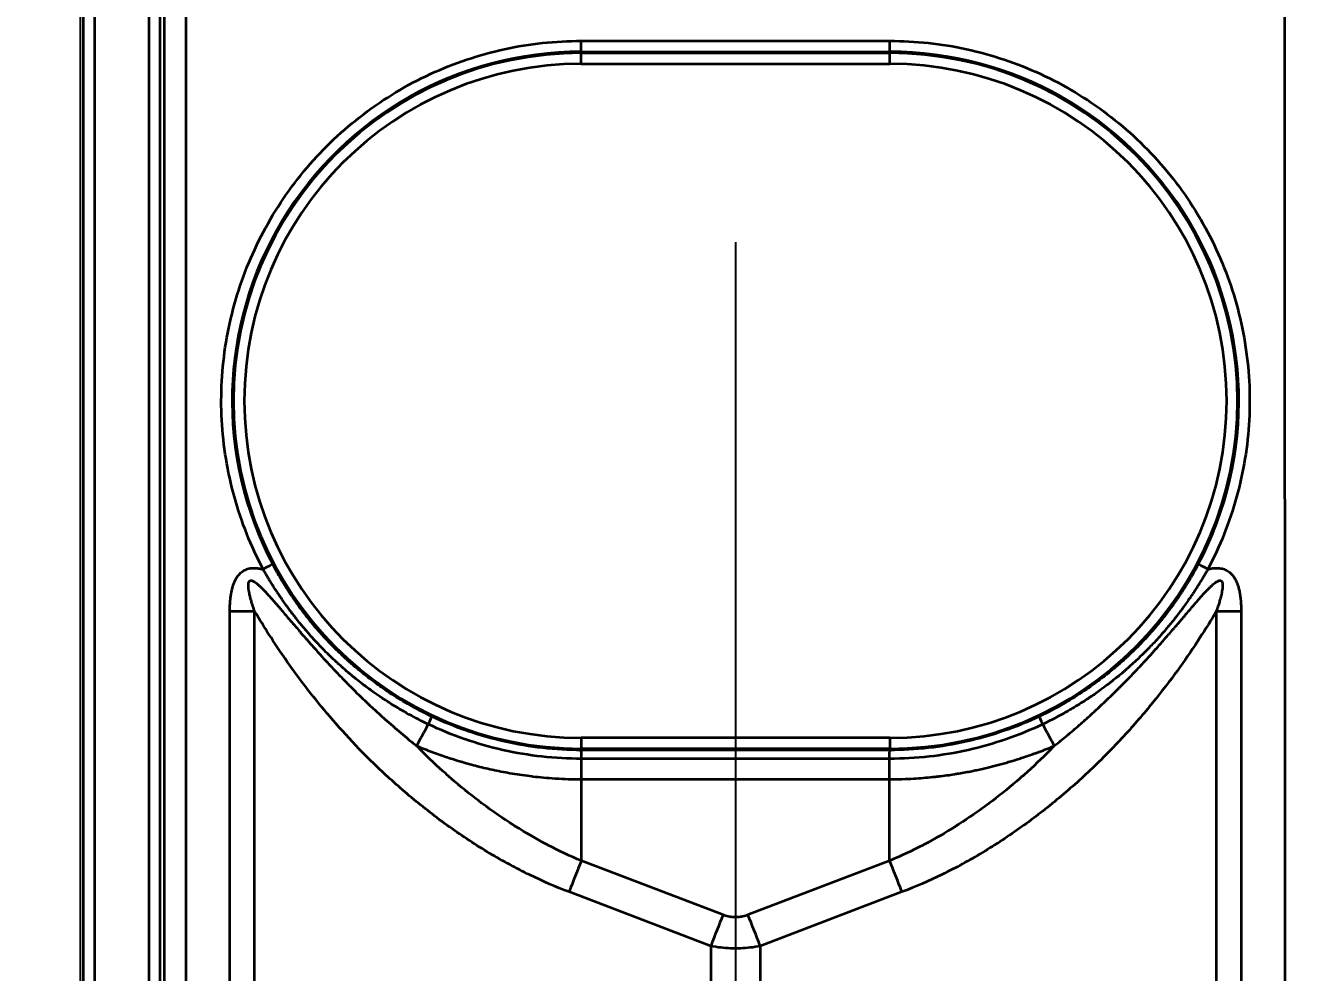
# Model space of a CAD drawing. Header units: millimetres. Extents: x 101 to 3000, y 150 to 4305.
# Drawn here: x 949.5 to 1008.4, y 2976.7 to 3020.2 of the extents above; entities that cross this region are included whole.
import ezdxf

# ---------------------------------------------------------------- set-up
doc = ezdxf.new("R2010")
doc.units = ezdxf.units.MM
doc.header["$LTSCALE"] = 15
for name, color, linetype, lineweight in [('_Sichtbarkanten', 7, 'Continuous', 25), ('Bemaßung (ISO)', 7, 'Continuous', 25), ('Sichtbar schmal (ISO)', 7, 'Continuous', 35)]:
    doc.layers.add(name, color=color, linetype=linetype, lineweight=lineweight)
doc.styles.add('Notiztext (DIN)', font='verdana.ttf')
doc.dimstyles.new('Standard (DIN)', dxfattribs={"dimscale": 15, "dimtxt": 2.5, "dimasz": 2.5, "dimexe": 2, "dimexo": 4, "dimgap": 0.5, "dimtad": 1, "dimdec": 1, "dimrnd": 1e-08, "dimtxsty": 'Notiztext (DIN)', "dimcen": 0.09, "dimclrd": 256, "dimclre": 256, "dimclrt": 256, "dimadec": 0, "dimazin": 2, "dimtfac": 1, "dimtmove": 0, "dimatfit": 3, "dimfxl": 0, "dimtolj": 1, "dimtzin": 0, "dimlwd": -1, "dimlwe": -1, "dimarcsym": 0})

# ---------------------------------------------------------------- blocks, each defined once
blk = doc.blocks.new('*D75')
at = {"layer": 'Bemaßung (ISO)', "transparency": 16777216}
for p, q in [((982.15, 3010.264), (982.15, 2336.555)), ((922, 2562.964), (922, 2336.555)), ((884.5, 2366.555), (847, 2366.555)), ((922, 2366.555), (982.15, 2366.555)), ((1019.65, 2366.555), (1057.15, 2366.555))]:
    blk.add_line(p, q, dxfattribs=at)
for points in [[(884.5, 2372.805), (884.5, 2360.305), (922, 2366.555)], [(1019.65, 2372.805), (1019.65, 2360.305), (982.15, 2366.555)]]:
    blk.add_solid(points, dxfattribs=at)
at = {"layer": 'Defpoints', "color": 0, "transparency": 16777216}
for p in [(982.15, 3070.264), (922, 2622.964), (982.15, 2366.555)]:
    blk.add_point(p, dxfattribs=at)
at = {"layer": 'Bemaßung (ISO)', "transparency": 16777216, "insert": (922.709, 2413.092), "char_height": 37.5, "attachment_point": 1, "style": 'Notiztext (DIN)'}
blk.add_mtext('\\A1;60', dxfattribs=at)
blk = doc.blocks.new('*D78')
at = {"layer": 'Bemaßung (ISO)', "transparency": 16777216}
for p, q in [((897.158, 3522.956), (777.158, 3522.956)), ((807.158, 2760.473), (807.158, 3485.456)), ((897.158, 2722.973), (777.158, 2722.973))]:
    blk.add_line(p, q, dxfattribs=at)
for points in [[(800.908, 3485.456), (813.408, 3485.456), (807.158, 3522.956)], [(800.908, 2760.473), (813.408, 2760.473), (807.158, 2722.973)]]:
    blk.add_solid(points, dxfattribs=at)
at = {"layer": 'Defpoints', "color": 0, "transparency": 16777216}
for p in [(807.158, 3522.956), (957.158, 3522.956), (957.158, 2722.973)]:
    blk.add_point(p, dxfattribs=at)
at = {"layer": 'Bemaßung (ISO)', "transparency": 16777216, "insert": (760.446, 3077.015), "char_height": 37.5, "attachment_point": 1, "rotation": 90, "style": 'Notiztext (DIN)'}
blk.add_mtext('\\A1;800', dxfattribs=at)

msp = doc.modelspace()

# ---------------------------------------------------------------- linework, layer by layer
at = {"layer": '_Sichtbarkanten'}
msp.add_line((952, 2725.964), (952, 3519.964), dxfattribs=at)
at = {"layer": 'Sichtbar schmal (ISO)'}
for p, q in [((952.141, 2724.955), (952.141, 3520.974)), ((952.641, 3520.974), (952.641, 2724.955)), ((955.158, 2724.973), (955.158, 3520.956)), ((955.658, 3520.956), (955.658, 2724.973)), ((955.846, 2725.16), (955.873, 3025.348)), ((956.846, 2725.155), (956.873, 3025.343)), ((1007.426, 3025.343), (1007.454, 2725.155)), ((975.05, 3019.531), (989.25, 3019.531)), ((975.05, 3019.029), (975.05, 3019.531)), ((989.25, 3019.029), (989.25, 3019.531)), ((975.05, 3019.029), (989.25, 3019.029)), ((975.05, 3019.029), (975.05, 3018.973)), ((975.05, 3018.973), (989.25, 3018.973)), ((975.05, 3018.473), (975.05, 3018.973)), ((989.25, 3019.029), (989.25, 3018.973)), ((989.25, 3018.473), (989.25, 3018.973)), ((975.05, 3018.473), (989.25, 3018.473)), ((958.877, 2777.64), (958.877, 2993.285)), ((960.018, 2777.64), (960.018, 2993.286)), ((1004.281, 2993.286), (1004.281, 2777.64)), ((1005.423, 2993.285), (1005.423, 2777.64)), ((989.25, 2987.456), (975.05, 2987.456)), ((975.05, 2987.456), (975.05, 2986.956)), ((989.25, 2987.456), (989.25, 2986.956)), ((989.25, 2986.956), (975.05, 2986.956)), ((975.05, 2986.893), (975.05, 2986.956)), ((989.25, 2986.893), (975.05, 2986.893)), ((989.24, 2986.493), (975.059, 2986.493)), ((975.059, 2985.551), (975.059, 2986.493)), ((989.24, 2985.551), (989.24, 2986.493)), ((989.25, 2986.893), (989.25, 2986.956)), ((975.059, 2985.551), (989.24, 2985.551)), ((975.059, 2981.799), (975.059, 2985.551)), ((989.24, 2981.799), (989.24, 2985.551)), ((981.579, 2979.306), (975.059, 2981.799)), ((989.24, 2981.799), (982.72, 2979.306)), ((981.009, 2977.87), (974.489, 2980.363)), ((989.811, 2980.363), (983.291, 2977.87)), ((981.009, 2977.87), (981.009, 2793.065)), ((983.291, 2977.87), (983.291, 2793.065))]:
    msp.add_line(p, q, dxfattribs=at)
for centre, radius, start, end in [((975.05, 3002.964), 16.009, 90, 270), ((989.25, 3002.964), 16.009, 270, 90), ((975.05, 3002.964), 15.509, 90, 270), ((989.25, 3002.964), 15.509, 270, 90)]:
    msp.add_arc(centre, radius, start, end, dxfattribs=at)
for centre, major_axis, ratio, start_param, end_param in [((975.05, 3002.963), (0.446, 16.06), 1, 0.027738, 2.085459), ((989.25, 3002.963), (8.143, -13.849), 0.999999, 0.552354, 2.610076), ((960.409, 2995.211), (0.442, 0.234), 0.004624, 0.017453, 1.568342), ((1003.89, 2995.211), (-0.442, 0.234), 0.004624, 4.714842, 6.265732), ((958.877, 2993.338), (-10, 0), 0.005236, 1.570796, 1.685163), ((1005.423, 2993.338), (10, 0), 0.005236, 4.598023, 4.71239), ((967.961, 2987.986), (0.214, 0.452), 0.008853, 4.927959, 6.265731), ((996.339, 2987.986), (-0.214, 0.452), 0.008853, 0.017454, 1.355226), ((969.003, 2989.977), (4.738, 8.806), 0.002481, 4.379438, 4.496654), ((995.296, 2989.977), (-4.738, 8.806), 0.002481, 1.786532, 1.903744), ((975.055, 2986.393), (-0.005, 0.5), 0.011362, 4.911957, 6.265594), ((975.059, 2980.337), (1.785, 4.67), 0.108522, 1.294198, 1.606695), ((989.24, 2980.337), (-1.785, 4.67), 0.108522, 4.67649, 4.988987), ((981.579, 2977.844), (1.785, 4.67), 0.108522, 1.294198, 1.606695), ((982.72, 2977.844), (-1.785, 4.67), 0.108522, 4.67649, 4.988987)]:
    msp.add_ellipse(centre, major_axis=major_axis, ratio=ratio, start_param=start_param, end_param=end_param, dxfattribs=at)
for points, knots in [([(960.409, 2995.214), (960.128, 2995.745), (959.627, 2996.83), (959.054, 2998.535), (958.668, 3000.291), (958.475, 3002.079), (958.476, 3003.876), (958.672, 3005.663), (959.06, 3007.419), (959.636, 3009.122), (960.392, 3010.753), (961.32, 3012.293), (962.409, 3013.723), (963.648, 3015.028), (965.019, 3016.19), (966.506, 3017.196), (968.095, 3018.036), (969.772, 3018.702), (971.509, 3019.182), (973.282, 3019.469), (974.46, 3019.531), (975.05, 3019.531)], [0, 0, 0, 0, 0.0526316, 0.1052632, 0.1578947, 0.2105263, 0.2631579, 0.3157895, 0.3684211, 0.4210526, 0.4736842, 0.5263158, 0.5789474, 0.6315789, 0.6842105, 0.7368421, 0.7894737, 0.8421053, 0.8947368, 0.9473684, 1, 1, 1, 1]), ([(989.25, 3019.531), (989.84, 3019.531), (991.018, 3019.469), (992.791, 3019.182), (994.529, 3018.702), (996.205, 3018.036), (997.794, 3017.196), (999.281, 3016.19), (1000.652, 3015.027), (1001.89, 3013.723), (1002.98, 3012.292), (1003.908, 3010.753), (1004.664, 3009.122), (1005.24, 3007.419), (1005.627, 3005.663), (1005.823, 3003.876), (1005.824, 3002.078), (1005.631, 3000.291), (1005.246, 2998.535), (1004.672, 2996.83), (1004.171, 2995.745), (1003.89, 2995.214)], [0, 0, 0, 0, 0.0526316, 0.1052632, 0.1578947, 0.2105263, 0.2631579, 0.3157895, 0.3684211, 0.4210526, 0.4736842, 0.5263158, 0.5789474, 0.6315789, 0.6842105, 0.7368421, 0.7894737, 0.8421053, 0.8947368, 0.9473684, 1, 1, 1, 1]), ([(958.877, 2993.285), (958.877, 2993.362), (958.88, 2993.512), (958.891, 2993.719), (958.911, 2993.913), (958.937, 2994.095), (958.971, 2994.263), (959.013, 2994.419), (959.061, 2994.562), (959.118, 2994.694), (959.182, 2994.813), (959.254, 2994.919), (959.332, 2995.01), (959.413, 2995.083), (959.497, 2995.143), (959.589, 2995.192), (959.694, 2995.232), (959.815, 2995.261), (959.95, 2995.274), (960.095, 2995.271), (960.248, 2995.251), (960.355, 2995.228), (960.409, 2995.214)], [0, 0, 0, 0, 0.05, 0.1, 0.15, 0.2, 0.25, 0.3, 0.35, 0.4, 0.45, 0.5, 0.55, 0.6, 0.65, 0.7, 0.75, 0.8, 0.85, 0.9, 0.95, 0.9999999, 0.9999999, 0.9999999, 0.9999999]), ([(968.01, 2988.081), (967.982, 2988.094), (967.954, 2988.108), (967.926, 2988.121), (967.603, 2988.277), (967.299, 2988.437), (967.012, 2988.597), (966.962, 2988.626), (966.911, 2988.654), (966.862, 2988.682), (966.633, 2988.814), (966.417, 2988.945), (966.211, 2989.075), (966.099, 2989.147), (965.989, 2989.218), (965.883, 2989.289), (965.754, 2989.375), (965.629, 2989.461), (965.508, 2989.547), (965.347, 2989.661), (965.193, 2989.774), (965.045, 2989.886), (964.993, 2989.926), (964.942, 2989.965), (964.891, 2990.004), (964.7, 2990.153), (964.519, 2990.3), (964.349, 2990.444), (964.341, 2990.451), (964.333, 2990.457), (964.325, 2990.464), (964.165, 2990.6), (964.013, 2990.734), (963.869, 2990.865), (963.813, 2990.916), (963.758, 2990.967), (963.704, 2991.017), (963.614, 2991.101), (963.527, 2991.185), (963.442, 2991.267), (963.347, 2991.36), (963.255, 2991.452), (963.167, 2991.542), (963.131, 2991.579), (963.096, 2991.615), (963.061, 2991.651), (962.941, 2991.776), (962.827, 2991.898), (962.719, 2992.017), (962.712, 2992.024), (962.706, 2992.031), (962.7, 2992.037), (962.6, 2992.148), (962.505, 2992.256), (962.414, 2992.362), (962.373, 2992.409), (962.333, 2992.457), (962.293, 2992.503), (962.242, 2992.564), (962.191, 2992.625), (962.143, 2992.684), (962.071, 2992.771), (962.003, 2992.856), (961.937, 2992.94), (961.925, 2992.955), (961.913, 2992.97), (961.901, 2992.986), (961.826, 2993.082), (961.754, 2993.175), (961.685, 2993.267), (961.665, 2993.294), (961.644, 2993.321), (961.625, 2993.348), (961.579, 2993.41), (961.534, 2993.47), (961.49, 2993.53), (961.442, 2993.597), (961.395, 2993.663), (961.349, 2993.728), (961.338, 2993.744), (961.326, 2993.761), (961.315, 2993.777), (961.259, 2993.857), (961.206, 2993.934), (961.155, 2994.01), (961.139, 2994.034), (961.123, 2994.057), (961.107, 2994.081), (961.074, 2994.131), (961.041, 2994.181), (961.009, 2994.23), (960.969, 2994.29), (960.931, 2994.348), (960.895, 2994.406), (960.888, 2994.417), (960.88, 2994.428), (960.873, 2994.439), (960.829, 2994.509), (960.786, 2994.577), (960.746, 2994.643), (960.733, 2994.663), (960.721, 2994.683), (960.709, 2994.703), (960.679, 2994.752), (960.65, 2994.8), (960.623, 2994.846), (960.597, 2994.889), (960.572, 2994.931), (960.548, 2994.973), (960.531, 2995.001), (960.515, 2995.028), (960.499, 2995.056), (960.468, 2995.111), (960.438, 2995.163), (960.409, 2995.214)], [0, 0, 0, 0, 0.004276, 0.004276, 0.004276, 0.053726, 0.053726, 0.053726, 0.0625, 0.0625, 0.0625, 0.102903, 0.102903, 0.102903, 0.125, 0.125, 0.125, 0.151758, 0.151758, 0.151758, 0.1875, 0.1875, 0.1875, 0.200059, 0.200059, 0.200059, 0.247803, 0.247803, 0.247803, 0.25, 0.25, 0.25, 0.295013, 0.295013, 0.295013, 0.3125, 0.3125, 0.3125, 0.34185, 0.34185, 0.34185, 0.375, 0.375, 0.375, 0.388506, 0.388506, 0.388506, 0.434882, 0.434882, 0.434882, 0.4375, 0.4375, 0.4375, 0.480621, 0.480621, 0.480621, 0.5, 0.5, 0.5, 0.525458, 0.525458, 0.525458, 0.5625, 0.5625, 0.5625, 0.569334, 0.569334, 0.569334, 0.612298, 0.612298, 0.612298, 0.625, 0.625, 0.625, 0.654475, 0.654475, 0.654475, 0.6875, 0.6875, 0.6875, 0.696015, 0.696015, 0.696015, 0.737088, 0.737088, 0.737088, 0.75, 0.75, 0.75, 0.778003, 0.778003, 0.778003, 0.8125, 0.8125, 0.8125, 0.819295, 0.819295, 0.819295, 0.861856, 0.861856, 0.861856, 0.875, 0.875, 0.875, 0.907293, 0.907293, 0.907293, 0.9375, 0.9375, 0.9375, 0.958242, 0.958242, 0.958242, 1, 1, 1, 1]), ([(968.175, 2988.438), (967.805, 2988.613), (967.46, 2988.793), (967.139, 2988.975), (967.111, 2988.99), (967.084, 2989.006), (967.057, 2989.022), (966.767, 2989.187), (966.498, 2989.354), (966.246, 2989.519), (966.198, 2989.55), (966.151, 2989.581), (966.105, 2989.612), (965.882, 2989.762), (965.671, 2989.911), (965.473, 2990.059), (965.411, 2990.104), (965.351, 2990.149), (965.292, 2990.194), (965.12, 2990.327), (964.956, 2990.457), (964.801, 2990.586), (964.73, 2990.644), (964.662, 2990.702), (964.595, 2990.759), (964.463, 2990.873), (964.336, 2990.985), (964.216, 2991.095), (964.14, 2991.164), (964.067, 2991.232), (963.995, 2991.3), (963.895, 2991.396), (963.798, 2991.49), (963.705, 2991.583), (963.626, 2991.661), (963.551, 2991.738), (963.477, 2991.815), (963.402, 2991.893), (963.328, 2991.971), (963.257, 2992.048), (963.178, 2992.133), (963.102, 2992.218), (963.029, 2992.301), (962.972, 2992.364), (962.918, 2992.427), (962.865, 2992.488), (962.786, 2992.58), (962.711, 2992.67), (962.638, 2992.758), (962.598, 2992.808), (962.558, 2992.856), (962.52, 2992.905), (962.442, 2993.001), (962.369, 2993.095), (962.298, 2993.188), (962.27, 2993.224), (962.242, 2993.261), (962.215, 2993.297), (962.14, 2993.397), (962.068, 2993.494), (962, 2993.59), (961.982, 2993.615), (961.964, 2993.641), (961.946, 2993.666), (961.873, 2993.768), (961.804, 2993.868), (961.739, 2993.965), (961.728, 2993.98), (961.718, 2993.996), (961.708, 2994.011), (961.638, 2994.115), (961.572, 2994.216), (961.51, 2994.314), (961.506, 2994.32), (961.501, 2994.327), (961.497, 2994.334), (961.432, 2994.437), (961.371, 2994.536), (961.313, 2994.631), (961.253, 2994.729), (961.198, 2994.823), (961.146, 2994.913), (961.142, 2994.92), (961.138, 2994.926), (961.134, 2994.933), (961.083, 2995.022), (961.035, 2995.107), (960.99, 2995.189), (960.987, 2995.193), (960.985, 2995.198), (960.982, 2995.202), (960.935, 2995.288), (960.892, 2995.369), (960.851, 2995.445)], [0, 0, 0, 0, 0.057565, 0.057565, 0.057565, 0.0625, 0.0625, 0.0625, 0.1151, 0.1151, 0.1151, 0.125, 0.125, 0.125, 0.172778, 0.172778, 0.172778, 0.1875, 0.1875, 0.1875, 0.230568, 0.230568, 0.230568, 0.25, 0.25, 0.25, 0.288462, 0.288462, 0.288462, 0.3125, 0.3125, 0.3125, 0.346447, 0.346447, 0.346447, 0.375, 0.375, 0.375, 0.404515, 0.404515, 0.404515, 0.4375, 0.4375, 0.4375, 0.462655, 0.462655, 0.462655, 0.5, 0.5, 0.5, 0.520857, 0.520857, 0.520857, 0.5625, 0.5625, 0.5625, 0.579112, 0.579112, 0.579112, 0.625, 0.625, 0.625, 0.637378, 0.637378, 0.637378, 0.6875, 0.6875, 0.6875, 0.695572, 0.695572, 0.695572, 0.75, 0.75, 0.75, 0.753763, 0.753763, 0.753763, 0.811375, 0.811375, 0.811375, 0.870743, 0.870743, 0.870743, 0.875, 0.875, 0.875, 0.934194, 0.934194, 0.934194, 0.9375, 0.9375, 0.9375, 1, 1, 1, 1]), ([(1003.448, 2995.445), (1003.407, 2995.368), (1003.363, 2995.286), (1003.316, 2995.2), (1003.313, 2995.195), (1003.31, 2995.19), (1003.307, 2995.185), (1003.262, 2995.103), (1003.215, 2995.019), (1003.163, 2994.93), (1003.156, 2994.918), (1003.149, 2994.905), (1003.142, 2994.893), (1003.094, 2994.81), (1003.043, 2994.724), (1002.988, 2994.634), (1002.976, 2994.613), (1002.963, 2994.593), (1002.951, 2994.572), (1002.899, 2994.488), (1002.845, 2994.401), (1002.788, 2994.312), (1002.769, 2994.282), (1002.75, 2994.252), (1002.731, 2994.222), (1002.676, 2994.138), (1002.619, 2994.052), (1002.56, 2993.964), (1002.533, 2993.924), (1002.506, 2993.884), (1002.478, 2993.843), (1002.421, 2993.76), (1002.361, 2993.676), (1002.299, 2993.589), (1002.263, 2993.538), (1002.225, 2993.487), (1002.187, 2993.434), (1002.128, 2993.354), (1002.066, 2993.272), (1002.002, 2993.188), (1001.953, 2993.125), (1001.903, 2993.06), (1001.851, 2992.995), (1001.791, 2992.918), (1001.728, 2992.839), (1001.662, 2992.76), (1001.599, 2992.682), (1001.532, 2992.603), (1001.464, 2992.523), (1001.402, 2992.45), (1001.339, 2992.377), (1001.273, 2992.303), (1001.19, 2992.209), (1001.104, 2992.114), (1001.014, 2992.017), (1000.952, 2991.951), (1000.889, 2991.885), (1000.824, 2991.817), (1000.718, 2991.706), (1000.606, 2991.593), (1000.489, 2991.478), (1000.43, 2991.42), (1000.369, 2991.362), (1000.307, 2991.303), (1000.17, 2991.173), (1000.027, 2991.041), (999.874, 2990.907), (999.82, 2990.859), (999.764, 2990.81), (999.707, 2990.762), (999.533, 2990.612), (999.348, 2990.46), (999.151, 2990.306), (999.105, 2990.27), (999.058, 2990.233), (999.01, 2990.197), (998.789, 2990.027), (998.552, 2989.856), (998.299, 2989.683), (998.265, 2989.66), (998.231, 2989.637), (998.197, 2989.614), (997.919, 2989.428), (997.621, 2989.24), (997.297, 2989.053), (997.279, 2989.043), (997.262, 2989.033), (997.245, 2989.023), (996.9, 2988.825), (996.527, 2988.628), (996.125, 2988.438)], [0, 0, 0, 0, 0.0625, 0.0625, 0.0625, 0.066189, 0.066189, 0.066189, 0.125, 0.125, 0.125, 0.133162, 0.133162, 0.133162, 0.1875, 0.1875, 0.1875, 0.199949, 0.199949, 0.199949, 0.25, 0.25, 0.25, 0.266575, 0.266575, 0.266575, 0.3125, 0.3125, 0.3125, 0.333123, 0.333123, 0.333123, 0.375, 0.375, 0.375, 0.39966, 0.39966, 0.39966, 0.4375, 0.4375, 0.4375, 0.466253, 0.466253, 0.466253, 0.5, 0.5, 0.5, 0.532921, 0.532921, 0.532921, 0.5625, 0.5625, 0.5625, 0.599677, 0.599677, 0.599677, 0.625, 0.625, 0.625, 0.666537, 0.666537, 0.666537, 0.6875, 0.6875, 0.6875, 0.733514, 0.733514, 0.733514, 0.75, 0.75, 0.75, 0.800635, 0.800635, 0.800635, 0.8125, 0.8125, 0.8125, 0.867708, 0.867708, 0.867708, 0.875, 0.875, 0.875, 0.934336, 0.934336, 0.934336, 0.9375, 0.9375, 0.9375, 1, 1, 1, 1]), ([(1003.89, 2995.214), (1003.861, 2995.163), (1003.831, 2995.109), (1003.799, 2995.054), (1003.783, 2995.027), (1003.767, 2994.999), (1003.75, 2994.97), (1003.731, 2994.937), (1003.711, 2994.903), (1003.691, 2994.869), (1003.658, 2994.815), (1003.624, 2994.758), (1003.589, 2994.7), (1003.586, 2994.696), (1003.584, 2994.692), (1003.581, 2994.688), (1003.546, 2994.63), (1003.508, 2994.57), (1003.469, 2994.508), (1003.448, 2994.473), (1003.426, 2994.439), (1003.403, 2994.403), (1003.386, 2994.377), (1003.369, 2994.35), (1003.352, 2994.323), (1003.312, 2994.261), (1003.27, 2994.198), (1003.227, 2994.133), (1003.215, 2994.115), (1003.203, 2994.097), (1003.191, 2994.079), (1003.159, 2994.031), (1003.126, 2993.982), (1003.092, 2993.933), (1003.046, 2993.866), (1002.999, 2993.797), (1002.949, 2993.727), (1002.896, 2993.651), (1002.841, 2993.575), (1002.784, 2993.496), (1002.748, 2993.447), (1002.712, 2993.398), (1002.675, 2993.347), (1002.652, 2993.317), (1002.629, 2993.286), (1002.606, 2993.255), (1002.543, 2993.171), (1002.477, 2993.086), (1002.408, 2992.998), (1002.393, 2992.979), (1002.378, 2992.96), (1002.363, 2992.94), (1002.306, 2992.869), (1002.248, 2992.796), (1002.188, 2992.722), (1002.13, 2992.651), (1002.07, 2992.578), (1002.007, 2992.505), (1001.985, 2992.479), (1001.963, 2992.452), (1001.941, 2992.426), (1001.852, 2992.322), (1001.759, 2992.216), (1001.662, 2992.107), (1001.642, 2992.085), (1001.622, 2992.062), (1001.601, 2992.039), (1001.52, 2991.949), (1001.435, 2991.858), (1001.347, 2991.765), (1001.278, 2991.692), (1001.208, 2991.619), (1001.135, 2991.544), (1001.087, 2991.495), (1001.037, 2991.445), (1000.987, 2991.395), (1000.864, 2991.272), (1000.734, 2991.147), (1000.598, 2991.02), (1000.589, 2991.011), (1000.58, 2991.003), (1000.571, 2990.994), (1000.418, 2990.852), (1000.257, 2990.707), (1000.086, 2990.56), (1000.05, 2990.529), (1000.014, 2990.498), (999.978, 2990.467), (999.837, 2990.347), (999.689, 2990.226), (999.534, 2990.103), (999.444, 2990.032), (999.352, 2989.961), (999.258, 2989.889), (999.153, 2989.809), (999.045, 2989.729), (998.933, 2989.648), (998.77, 2989.53), (998.599, 2989.411), (998.419, 2989.291), (998.381, 2989.266), (998.343, 2989.24), (998.304, 2989.214), (998.097, 2989.079), (997.879, 2988.942), (997.648, 2988.805), (997.58, 2988.765), (997.51, 2988.724), (997.44, 2988.684), (997.284, 2988.594), (997.124, 2988.505), (996.957, 2988.417), (996.744, 2988.304), (996.521, 2988.191), (996.289, 2988.081)], [0, 0, 0, 0, 0.0416341, 0.0416341, 0.0416341, 0.0625, 0.0625, 0.0625, 0.0866207, 0.0866207, 0.0866207, 0.125, 0.125, 0.125, 0.1276593, 0.1276593, 0.1276593, 0.1662083, 0.1662083, 0.1662083, 0.1875, 0.1875, 0.1875, 0.2033565, 0.2033565, 0.2033565, 0.2399222, 0.2399222, 0.2399222, 0.25, 0.25, 0.25, 0.2764862, 0.2764862, 0.2764862, 0.3125, 0.3125, 0.3125, 0.3510776, 0.3510776, 0.3510776, 0.375, 0.375, 0.375, 0.3895387, 0.3895387, 0.3895387, 0.4289244, 0.4289244, 0.4289244, 0.4375, 0.4375, 0.4375, 0.4693245, 0.4693245, 0.4693245, 0.5, 0.5, 0.5, 0.5108569, 0.5108569, 0.5108569, 0.553618, 0.553618, 0.553618, 0.5625, 0.5625, 0.5625, 0.597656, 0.597656, 0.597656, 0.625, 0.625, 0.625, 0.6431249, 0.6431249, 0.6431249, 0.6875, 0.6875, 0.6875, 0.6904332, 0.6904332, 0.6904332, 0.7396953, 0.7396953, 0.7396953, 0.75, 0.75, 0.75, 0.7896329, 0.7896329, 0.7896329, 0.8125, 0.8125, 0.8125, 0.837854, 0.837854, 0.837854, 0.875, 0.875, 0.875, 0.8829222, 0.8829222, 0.8829222, 0.9250289, 0.9250289, 0.9250289, 0.9375, 0.9375, 0.9375, 0.9648926, 0.9648926, 0.9648926, 0.9999999, 0.9999999, 0.9999999, 0.9999999]), ([(1003.89, 2995.214), (1003.94, 2995.227), (1004.037, 2995.248), (1004.178, 2995.268), (1004.311, 2995.274), (1004.436, 2995.267), (1004.551, 2995.247), (1004.656, 2995.215), (1004.753, 2995.171), (1004.844, 2995.116), (1004.933, 2995.044), (1005.021, 2994.951), (1005.103, 2994.837), (1005.177, 2994.705), (1005.241, 2994.556), (1005.296, 2994.388), (1005.342, 2994.204), (1005.377, 2994.003), (1005.403, 2993.785), (1005.419, 2993.548), (1005.423, 2993.375), (1005.423, 2993.285)], [0, 0, 0, 0, 0.0526316, 0.1052632, 0.1578947, 0.2105263, 0.2631579, 0.3157895, 0.3684211, 0.4210526, 0.4736842, 0.5263158, 0.5789474, 0.6315789, 0.6842105, 0.7368421, 0.7894737, 0.8421053, 0.8947368, 0.9473684, 0.9999999, 0.9999999, 0.9999999, 0.9999999]), ([(960.018, 2993.286), (959.994, 2993.354), (959.972, 2993.419), (959.951, 2993.482), (959.93, 2993.544), (959.911, 2993.604), (959.894, 2993.661), (959.876, 2993.719), (959.86, 2993.774), (959.845, 2993.827), (959.831, 2993.88), (959.817, 2993.93), (959.805, 2993.978), (959.794, 2994.027), (959.783, 2994.072), (959.774, 2994.116), (959.765, 2994.159), (959.757, 2994.2), (959.751, 2994.239), (959.746, 2994.268), (959.742, 2994.295), (959.739, 2994.321), (959.738, 2994.331), (959.736, 2994.34), (959.736, 2994.349), (959.732, 2994.383), (959.73, 2994.415), (959.729, 2994.445), (959.728, 2994.475), (959.728, 2994.502), (959.731, 2994.526), (959.733, 2994.551), (959.736, 2994.572), (959.741, 2994.591), (959.746, 2994.61), (959.752, 2994.626), (959.759, 2994.639), (959.766, 2994.652), (959.774, 2994.663), (959.783, 2994.671), (959.792, 2994.679), (959.803, 2994.686), (959.815, 2994.69), (959.827, 2994.694), (959.841, 2994.696), (959.857, 2994.695), (959.874, 2994.694), (959.892, 2994.69), (959.913, 2994.683), (959.933, 2994.676), (959.956, 2994.665), (959.98, 2994.651), (960.005, 2994.638), (960.031, 2994.62), (960.059, 2994.6), (960.083, 2994.583), (960.109, 2994.563), (960.136, 2994.541), (960.14, 2994.537), (960.144, 2994.534), (960.149, 2994.53), (960.18, 2994.503), (960.213, 2994.474), (960.248, 2994.442), (960.283, 2994.409), (960.319, 2994.374), (960.356, 2994.337), (960.393, 2994.3), (960.432, 2994.26), (960.472, 2994.218), (960.512, 2994.175), (960.554, 2994.131), (960.597, 2994.084), (960.64, 2994.037), (960.685, 2993.987), (960.731, 2993.935), (960.778, 2993.883), (960.826, 2993.828), (960.877, 2993.77), (960.928, 2993.712), (960.98, 2993.651), (961.035, 2993.587), (961.074, 2993.542), (961.115, 2993.495), (961.156, 2993.447), (961.173, 2993.427), (961.191, 2993.407), (961.208, 2993.386), (961.269, 2993.316), (961.331, 2993.242), (961.397, 2993.165), (961.463, 2993.087), (961.532, 2993.007), (961.604, 2992.922), (961.676, 2992.837), (961.752, 2992.749), (961.831, 2992.656), (961.91, 2992.563), (961.994, 2992.466), (962.081, 2992.365), (962.096, 2992.348), (962.111, 2992.331), (962.126, 2992.313), (962.2, 2992.228), (962.277, 2992.139), (962.357, 2992.046), (962.454, 2991.936), (962.556, 2991.82), (962.663, 2991.699), (962.77, 2991.579), (962.882, 2991.454), (962.999, 2991.324), (963.057, 2991.26), (963.115, 2991.196), (963.176, 2991.13), (963.238, 2991.061), (963.302, 2990.992), (963.368, 2990.921), (963.497, 2990.782), (963.632, 2990.638), (963.774, 2990.488), (963.917, 2990.338), (964.066, 2990.183), (964.225, 2990.022), (964.274, 2989.972), (964.324, 2989.921), (964.375, 2989.87), (964.488, 2989.756), (964.606, 2989.639), (964.728, 2989.519), (964.906, 2989.344), (965.094, 2989.163), (965.294, 2988.975), (965.447, 2988.831), (965.607, 2988.683), (965.774, 2988.531), (965.826, 2988.484), (965.879, 2988.437), (965.932, 2988.389), (966.158, 2988.187), (966.398, 2987.978), (966.654, 2987.76), (966.894, 2987.557), (967.15, 2987.347), (967.42, 2987.132), (967.438, 2987.118), (967.457, 2987.103), (967.475, 2987.088)], [0.0000002, 0.0000002, 0.0000002, 0.0000002, 0.0243902, 0.0243902, 0.0243902, 0.0487805, 0.0487805, 0.0487805, 0.0731707, 0.0731707, 0.0731707, 0.097561, 0.097561, 0.097561, 0.1219512, 0.1219512, 0.1219512, 0.1463415, 0.1463415, 0.1463415, 0.1642002, 0.1642002, 0.1642002, 0.1707317, 0.1707317, 0.1707317, 0.195122, 0.195122, 0.195122, 0.2195122, 0.2195122, 0.2195122, 0.2439024, 0.2439024, 0.2439024, 0.2682927, 0.2682927, 0.2682927, 0.2926829, 0.2926829, 0.2926829, 0.3170732, 0.3170732, 0.3170732, 0.3414634, 0.3414634, 0.3414634, 0.3658537, 0.3658537, 0.3658537, 0.3902439, 0.3902439, 0.3902439, 0.4146341, 0.4146341, 0.4146341, 0.4356417, 0.4356417, 0.4356417, 0.4390244, 0.4390244, 0.4390244, 0.4634146, 0.4634146, 0.4634146, 0.4878049, 0.4878049, 0.4878049, 0.5121951, 0.5121951, 0.5121951, 0.5365854, 0.5365854, 0.5365854, 0.5609756, 0.5609756, 0.5609756, 0.5853659, 0.5853659, 0.5853659, 0.6097561, 0.6097561, 0.6097561, 0.6270384, 0.6270384, 0.6270384, 0.6341463, 0.6341463, 0.6341463, 0.6585366, 0.6585366, 0.6585366, 0.6829268, 0.6829268, 0.6829268, 0.7073171, 0.7073171, 0.7073171, 0.7317073, 0.7317073, 0.7317073, 0.7358141, 0.7358141, 0.7358141, 0.7560976, 0.7560976, 0.7560976, 0.7804878, 0.7804878, 0.7804878, 0.804878, 0.804878, 0.804878, 0.8168316, 0.8168316, 0.8168316, 0.8292683, 0.8292683, 0.8292683, 0.8536585, 0.8536585, 0.8536585, 0.8780488, 0.8780488, 0.8780488, 0.8856161, 0.8856161, 0.8856161, 0.902439, 0.902439, 0.902439, 0.9268293, 0.9268293, 0.9268293, 0.9454682, 0.9454682, 0.9454682, 0.9512195, 0.9512195, 0.9512195, 0.9756098, 0.9756098, 0.9756098, 0.9984359, 0.9984359, 0.9984359, 0.9999998, 0.9999998, 0.9999998, 0.9999998]), ([(996.824, 2987.088), (997.032, 2987.253), (997.234, 2987.417), (997.43, 2987.58), (997.449, 2987.596), (997.468, 2987.611), (997.487, 2987.627), (997.682, 2987.79), (997.872, 2987.952), (998.057, 2988.115), (998.074, 2988.13), (998.092, 2988.145), (998.109, 2988.16), (998.294, 2988.322), (998.475, 2988.485), (998.653, 2988.648), (998.669, 2988.663), (998.686, 2988.678), (998.702, 2988.693), (998.88, 2988.856), (999.056, 2989.021), (999.229, 2989.186), (999.244, 2989.201), (999.259, 2989.216), (999.274, 2989.23), (999.447, 2989.396), (999.617, 2989.563), (999.782, 2989.727), (999.796, 2989.741), (999.81, 2989.755), (999.824, 2989.769), (999.988, 2989.933), (1000.146, 2990.094), (1000.296, 2990.249), (1000.309, 2990.262), (1000.321, 2990.275), (1000.333, 2990.287), (1000.482, 2990.442), (1000.622, 2990.589), (1000.753, 2990.729), (1000.764, 2990.741), (1000.774, 2990.752), (1000.785, 2990.763), (1000.915, 2990.902), (1001.036, 2991.034), (1001.151, 2991.159), (1001.16, 2991.169), (1001.169, 2991.179), (1001.178, 2991.189), (1001.291, 2991.313), (1001.398, 2991.432), (1001.5, 2991.545), (1001.507, 2991.554), (1001.515, 2991.563), (1001.523, 2991.571), (1001.623, 2991.684), (1001.719, 2991.792), (1001.81, 2991.895), (1001.816, 2991.903), (1001.823, 2991.911), (1001.83, 2991.918), (1001.92, 2992.021), (1002.006, 2992.119), (1002.087, 2992.214), (1002.093, 2992.22), (1002.099, 2992.227), (1002.105, 2992.233), (1002.186, 2992.327), (1002.263, 2992.417), (1002.337, 2992.503), (1002.342, 2992.509), (1002.347, 2992.515), (1002.352, 2992.52), (1002.426, 2992.606), (1002.496, 2992.688), (1002.563, 2992.766), (1002.567, 2992.772), (1002.572, 2992.777), (1002.576, 2992.782), (1002.643, 2992.86), (1002.707, 2992.935), (1002.768, 2993.007), (1002.772, 2993.012), (1002.776, 2993.016), (1002.78, 2993.021), (1002.84, 2993.092), (1002.899, 2993.161), (1002.955, 2993.226), (1002.958, 2993.23), (1002.962, 2993.234), (1002.965, 2993.238), (1003.021, 2993.304), (1003.074, 2993.366), (1003.125, 2993.426), (1003.128, 2993.43), (1003.131, 2993.433), (1003.134, 2993.437), (1003.185, 2993.496), (1003.234, 2993.553), (1003.282, 2993.608), (1003.284, 2993.611), (1003.287, 2993.614), (1003.29, 2993.617), (1003.337, 2993.671), (1003.382, 2993.723), (1003.425, 2993.773), (1003.428, 2993.776), (1003.43, 2993.779), (1003.432, 2993.781), (1003.476, 2993.831), (1003.518, 2993.878), (1003.558, 2993.924), (1003.601, 2993.972), (1003.642, 2994.017), (1003.682, 2994.061), (1003.721, 2994.105), (1003.76, 2994.146), (1003.797, 2994.186), (1003.834, 2994.225), (1003.87, 2994.263), (1003.905, 2994.298), (1003.939, 2994.333), (1003.973, 2994.367), (1004.005, 2994.398), (1004.037, 2994.428), (1004.068, 2994.457), (1004.098, 2994.484), (1004.127, 2994.51), (1004.156, 2994.534), (1004.183, 2994.556), (1004.21, 2994.578), (1004.235, 2994.597), (1004.26, 2994.614), (1004.284, 2994.631), (1004.307, 2994.645), (1004.328, 2994.656), (1004.349, 2994.668), (1004.369, 2994.677), (1004.387, 2994.683), (1004.405, 2994.689), (1004.422, 2994.693), (1004.437, 2994.695), (1004.452, 2994.696), (1004.466, 2994.695), (1004.478, 2994.692), (1004.49, 2994.689), (1004.501, 2994.683), (1004.511, 2994.676), (1004.521, 2994.668), (1004.53, 2994.658), (1004.538, 2994.645), (1004.545, 2994.631), (1004.552, 2994.615), (1004.558, 2994.595), (1004.563, 2994.575), (1004.567, 2994.552), (1004.569, 2994.526), (1004.571, 2994.499), (1004.572, 2994.469), (1004.57, 2994.436), (1004.569, 2994.403), (1004.566, 2994.366), (1004.561, 2994.327), (1004.557, 2994.287), (1004.55, 2994.245), (1004.542, 2994.199), (1004.534, 2994.154), (1004.524, 2994.105), (1004.512, 2994.053), (1004.5, 2994.002), (1004.487, 2993.947), (1004.471, 2993.89), (1004.456, 2993.832), (1004.439, 2993.772), (1004.42, 2993.708), (1004.401, 2993.645), (1004.38, 2993.578), (1004.357, 2993.508), (1004.334, 2993.437), (1004.309, 2993.363), (1004.281, 2993.286)], [0, 0, 0, 0, 0.021727, 0.021727, 0.021727, 0.02381, 0.02381, 0.02381, 0.045583, 0.045583, 0.045583, 0.047619, 0.047619, 0.047619, 0.069445, 0.069445, 0.069445, 0.071429, 0.071429, 0.071429, 0.093311, 0.093311, 0.093311, 0.095238, 0.095238, 0.095238, 0.11718, 0.11718, 0.11718, 0.119048, 0.119048, 0.119048, 0.141038, 0.141038, 0.141038, 0.142857, 0.142857, 0.142857, 0.164889, 0.164889, 0.164889, 0.166667, 0.166667, 0.166667, 0.188744, 0.188744, 0.188744, 0.190476, 0.190476, 0.190476, 0.212605, 0.212605, 0.212605, 0.214286, 0.214286, 0.214286, 0.236468, 0.236468, 0.236468, 0.238095, 0.238095, 0.238095, 0.260328, 0.260328, 0.260328, 0.261905, 0.261905, 0.261905, 0.284189, 0.284189, 0.284189, 0.285714, 0.285714, 0.285714, 0.308049, 0.308049, 0.308049, 0.309524, 0.309524, 0.309524, 0.33191, 0.33191, 0.33191, 0.333333, 0.333333, 0.333333, 0.35577, 0.35577, 0.35577, 0.357143, 0.357143, 0.357143, 0.379631, 0.379631, 0.379631, 0.380952, 0.380952, 0.380952, 0.403491, 0.403491, 0.403491, 0.404762, 0.404762, 0.404762, 0.427351, 0.427351, 0.427351, 0.428571, 0.428571, 0.428571, 0.451211, 0.451211, 0.451211, 0.475072, 0.475072, 0.475072, 0.498933, 0.498933, 0.498933, 0.522794, 0.522794, 0.522794, 0.546654, 0.546654, 0.546654, 0.570514, 0.570514, 0.570514, 0.594375, 0.594375, 0.594375, 0.618235, 0.618235, 0.618235, 0.642095, 0.642095, 0.642095, 0.665952, 0.665952, 0.665952, 0.68981, 0.68981, 0.68981, 0.713671, 0.713671, 0.713671, 0.737529, 0.737529, 0.737529, 0.761394, 0.761394, 0.761394, 0.785259, 0.785259, 0.785259, 0.809119, 0.809119, 0.809119, 0.832978, 0.832978, 0.832978, 0.856838, 0.856838, 0.856838, 0.880698, 0.880698, 0.880698, 0.904559, 0.904559, 0.904559, 0.928419, 0.928419, 0.928419, 0.952279, 0.952279, 0.952279, 0.97614, 0.97614, 0.97614, 1, 1, 1, 1]), ([(1004.281, 2993.286), (1004.048, 2992.891), (1003.792, 2992.477), (1003.514, 2992.047), (1003.235, 2991.617), (1002.933, 2991.172), (1002.599, 2990.707), (1002.266, 2990.242), (1001.902, 2989.758), (1001.501, 2989.257), (1001.1, 2988.756), (1000.661, 2988.238), (1000.189, 2987.717), (999.716, 2987.195), (999.208, 2986.669), (998.678, 2986.159), (998.149, 2985.649), (997.598, 2985.154), (997.037, 2984.687), (996.476, 2984.219), (995.906, 2983.778), (995.319, 2983.36), (994.733, 2982.941), (994.131, 2982.546), (993.519, 2982.179), (992.907, 2981.812), (992.285, 2981.474), (991.666, 2981.171), (991.046, 2980.868), (990.429, 2980.599), (989.811, 2980.363)], [0, 0, 0, 0, 0.1, 0.1, 0.1, 0.2, 0.2, 0.2, 0.3, 0.3, 0.3, 0.4, 0.4, 0.4, 0.5, 0.5, 0.5, 0.6, 0.6, 0.6, 0.7, 0.7, 0.7, 0.8, 0.8, 0.8, 0.9, 0.9, 0.9, 1, 1, 1, 1]), ([(975.05, 2986.893), (974.46, 2986.893), (973.869, 2986.926), (973.281, 2986.991), (972.691, 2987.056), (972.104, 2987.155), (971.525, 2987.285), (970.946, 2987.415), (970.376, 2987.576), (969.817, 2987.769), (969.813, 2987.77), (969.81, 2987.771), (969.807, 2987.773), (969.251, 2987.964), (968.705, 2988.187), (968.175, 2988.438)], [0, 0, 0, 0, 0.2497917, 0.2497917, 0.2497917, 0.5, 0.5, 0.5, 0.75, 0.75, 0.75, 0.7514882, 0.7514882, 0.7514882, 1, 1, 1, 1]), ([(996.125, 2988.438), (995.593, 2988.186), (995.047, 2987.963), (994.489, 2987.771), (993.928, 2987.578), (993.355, 2987.415), (992.774, 2987.285), (992.196, 2987.155), (991.609, 2987.056), (991.02, 2986.991), (990.431, 2986.926), (989.84, 2986.893), (989.25, 2986.893)], [0, 0, 0, 0, 0.24907, 0.24907, 0.24907, 0.5, 0.5, 0.5, 0.75, 0.75, 0.75, 1, 1, 1, 1]), ([(975.059, 2986.493), (974.453, 2986.492), (973.847, 2986.526), (973.243, 2986.592), (972.639, 2986.659), (972.037, 2986.76), (971.444, 2986.894), (971.44, 2986.895), (971.437, 2986.896), (971.434, 2986.896), (970.844, 2987.03), (970.262, 2987.195), (969.692, 2987.393), (969.688, 2987.394), (969.684, 2987.395), (969.68, 2987.397), (969.111, 2987.594), (968.553, 2987.823), (968.01, 2988.081)], [0, 0, 0, 0, 0.25, 0.25, 0.25, 0.5, 0.5, 0.5, 0.5014366, 0.5014366, 0.5014366, 0.75, 0.75, 0.75, 0.7518169, 0.7518169, 0.7518169, 0.9999993, 0.9999993, 0.9999993, 0.9999993]), ([(996.289, 2988.081), (995.745, 2987.822), (995.186, 2987.593), (994.616, 2987.396), (994.041, 2987.196), (993.455, 2987.029), (992.86, 2986.895), (992.265, 2986.761), (991.662, 2986.66), (991.057, 2986.593), (990.453, 2986.526), (989.846, 2986.492), (989.24, 2986.493)], [0, 0, 0, 0, 0.248741, 0.248741, 0.248741, 0.499365, 0.499365, 0.499365, 0.749894, 0.749894, 0.749894, 1, 1, 1, 1]), ([(967.475, 2987.088), (967.706, 2986.993), (967.937, 2986.902), (968.17, 2986.815), (968.399, 2986.729), (968.63, 2986.648), (968.861, 2986.571), (968.865, 2986.57), (968.869, 2986.568), (968.873, 2986.567), (969.099, 2986.492), (969.325, 2986.42), (969.552, 2986.354), (969.561, 2986.351), (969.571, 2986.348), (969.58, 2986.345), (969.806, 2986.279), (970.033, 2986.217), (970.267, 2986.157), (970.277, 2986.155), (970.287, 2986.152), (970.297, 2986.149), (970.534, 2986.089), (970.778, 2986.032), (971.032, 2985.978), (971.039, 2985.976), (971.045, 2985.975), (971.052, 2985.974), (971.314, 2985.918), (971.586, 2985.866), (971.876, 2985.817), (972.165, 2985.769), (972.471, 2985.724), (972.798, 2985.685), (972.808, 2985.684), (972.817, 2985.683), (972.827, 2985.682), (973.146, 2985.644), (973.484, 2985.613), (973.849, 2985.59), (973.861, 2985.589), (973.873, 2985.588), (973.886, 2985.587), (974.251, 2985.565), (974.644, 2985.551), (975.059, 2985.551)], [0, 0, 0, 0, 0.111111, 0.111111, 0.111111, 0.220269, 0.220269, 0.220269, 0.222222, 0.222222, 0.222222, 0.329038, 0.329038, 0.329038, 0.333333, 0.333333, 0.333333, 0.439832, 0.439832, 0.439832, 0.444444, 0.444444, 0.444444, 0.552663, 0.552663, 0.552663, 0.555556, 0.555556, 0.555556, 0.666667, 0.666667, 0.666667, 0.777778, 0.777778, 0.777778, 0.781046, 0.781046, 0.781046, 0.888889, 0.888889, 0.888889, 0.892458, 0.892458, 0.892458, 1, 1, 1, 1]), ([(975.059, 2981.799), (974.553, 2982.01), (974.038, 2982.25), (973.519, 2982.521), (973.514, 2982.524), (973.509, 2982.526), (973.504, 2982.529), (973.007, 2982.789), (972.505, 2983.077), (972.001, 2983.394), (971.974, 2983.412), (971.946, 2983.429), (971.918, 2983.447), (971.447, 2983.747), (970.975, 2984.072), (970.511, 2984.417), (970.451, 2984.462), (970.392, 2984.506), (970.333, 2984.551), (969.896, 2984.882), (969.469, 2985.231), (969.061, 2985.585), (968.982, 2985.654), (968.904, 2985.723), (968.826, 2985.792), (968.419, 2986.155), (968.033, 2986.522), (967.666, 2986.894), (967.602, 2986.958), (967.538, 2987.023), (967.475, 2987.088)], [0, 0, 0, 0, 0.198071, 0.198071, 0.198071, 0.2, 0.2, 0.2, 0.389576, 0.389576, 0.389576, 0.4, 0.4, 0.4, 0.577216, 0.577216, 0.577216, 0.6, 0.6, 0.6, 0.767574, 0.767574, 0.767574, 0.8, 0.8, 0.8, 0.970345, 0.970345, 0.970345, 1, 1, 1, 1]), ([(989.24, 2985.551), (989.633, 2985.551), (990.005, 2985.564), (990.354, 2985.584), (990.386, 2985.586), (990.418, 2985.588), (990.45, 2985.59), (990.767, 2985.61), (991.063, 2985.636), (991.344, 2985.667), (991.397, 2985.673), (991.449, 2985.679), (991.501, 2985.685), (991.755, 2985.715), (991.997, 2985.749), (992.228, 2985.785), (992.294, 2985.796), (992.359, 2985.806), (992.423, 2985.817), (992.633, 2985.852), (992.834, 2985.889), (993.028, 2985.928), (993.102, 2985.943), (993.175, 2985.958), (993.246, 2985.973), (993.427, 2986.012), (993.602, 2986.051), (993.773, 2986.093), (993.85, 2986.111), (993.926, 2986.13), (994.002, 2986.149), (994.165, 2986.191), (994.326, 2986.233), (994.485, 2986.278), (994.563, 2986.3), (994.641, 2986.322), (994.719, 2986.345), (994.881, 2986.393), (995.042, 2986.442), (995.203, 2986.494), (995.277, 2986.517), (995.352, 2986.542), (995.426, 2986.567), (995.608, 2986.627), (995.79, 2986.691), (995.971, 2986.757), (996.024, 2986.776), (996.076, 2986.795), (996.129, 2986.815), (996.362, 2986.902), (996.594, 2986.993), (996.824, 2987.088)], [0, 0, 0, 0, 0.1017218, 0.1017218, 0.1017218, 0.1111111, 0.1111111, 0.1111111, 0.2046711, 0.2046711, 0.2046711, 0.2222222, 0.2222222, 0.2222222, 0.308684, 0.308684, 0.308684, 0.3333333, 0.3333333, 0.3333333, 0.4139675, 0.4139675, 0.4139675, 0.4444444, 0.4444444, 0.4444444, 0.521176, 0.521176, 0.521176, 0.5555556, 0.5555556, 0.5555556, 0.6300864, 0.6300864, 0.6300864, 0.6666667, 0.6666667, 0.6666667, 0.7425849, 0.7425849, 0.7425849, 0.7777778, 0.7777778, 0.7777778, 0.8638146, 0.8638146, 0.8638146, 0.8888889, 0.8888889, 0.8888889, 0.9999999, 0.9999999, 0.9999999, 0.9999999]), ([(996.824, 2987.088), (996.761, 2987.023), (996.697, 2986.958), (996.634, 2986.894), (996.245, 2986.501), (995.844, 2986.122), (995.434, 2985.758), (995.369, 2985.7), (995.304, 2985.642), (995.238, 2985.585), (994.823, 2985.224), (994.399, 2984.879), (993.964, 2984.549), (993.906, 2984.505), (993.847, 2984.461), (993.789, 2984.417), (993.341, 2984.084), (992.884, 2983.768), (992.42, 2983.472), (992.38, 2983.446), (992.339, 2983.42), (992.298, 2983.394), (991.813, 2983.089), (991.322, 2982.806), (990.832, 2982.548), (990.815, 2982.539), (990.798, 2982.53), (990.781, 2982.521), (990.269, 2982.254), (989.759, 2982.015), (989.25, 2981.803), (989.247, 2981.801), (989.243, 2981.8), (989.24, 2981.799)], [0.0000001, 0.0000001, 0.0000001, 0.0000001, 0.0281762, 0.0281762, 0.0281762, 0.2, 0.2, 0.2, 0.2273064, 0.2273064, 0.2273064, 0.4, 0.4, 0.4, 0.4232007, 0.4232007, 0.4232007, 0.6, 0.6, 0.6, 0.6155207, 0.6155207, 0.6155207, 0.8, 0.8, 0.8, 0.8064143, 0.8064143, 0.8064143, 0.9987896, 0.9987896, 0.9987896, 1, 1, 1, 1]), ([(989.24, 2986.493), (989.241, 2986.537), (989.241, 2986.58), (989.242, 2986.62), (989.243, 2986.66), (989.243, 2986.698), (989.244, 2986.731), (989.244, 2986.749), (989.245, 2986.766), (989.245, 2986.781), (989.245, 2986.794), (989.246, 2986.806), (989.246, 2986.817), (989.247, 2986.841), (989.247, 2986.86), (989.248, 2986.873), (989.248, 2986.886), (989.249, 2986.893), (989.25, 2986.893)], [0, 0, 0, 0, 0.2, 0.2, 0.2, 0.4, 0.4, 0.4, 0.507757, 0.507757, 0.507757, 0.6, 0.6, 0.6, 0.8, 0.8, 0.8, 1, 1, 1, 1]), ([(982.72, 2979.306), (982.642, 2979.276), (982.488, 2979.23), (982.262, 2979.196), (982.037, 2979.196), (981.812, 2979.23), (981.657, 2979.276), (981.579, 2979.306)], [0.0000019, 0.0000019, 0.0000019, 0.0000019, 0.2, 0.4, 0.6, 0.8, 1, 1, 1, 1]), ([(983.291, 2977.87), (983.135, 2977.841), (982.98, 2977.817), (982.828, 2977.8), (982.675, 2977.783), (982.524, 2977.772), (982.374, 2977.766), (982.224, 2977.76), (982.075, 2977.76), (981.925, 2977.766), (981.775, 2977.772), (981.624, 2977.783), (981.472, 2977.8), (981.319, 2977.817), (981.164, 2977.841), (981.009, 2977.87)], [0.000001, 0.000001, 0.000001, 0.000001, 0.2, 0.2, 0.2, 0.4, 0.4, 0.4, 0.6, 0.6, 0.6, 0.8, 0.8, 0.8, 1, 1, 1, 1])]:
    msp.add_open_spline(points, degree=3, knots=knots, dxfattribs=at)
msp.add_open_spline([(974.489, 2980.363), (973.893, 2980.59), (972.688, 2981.112), (970.838, 2982.109), (968.964, 2983.334), (967.206, 2984.7), (965.655, 2986.097), (964.329, 2987.454), (963.2, 2988.745), (962.236, 2989.962), (961.404, 2991.111), (960.675, 2992.204), (960.23, 2992.928), (960.018, 2993.286)], degree=3, dxfattribs=at)

# ---------------------------------------------------------------- dimensions: what is measured, and where the dimension line sits
at = {"layer": 'Bemaßung (ISO)'}
for base, p1, p2, angle, override, picture, middle in [((807.158, 3522.956), (957.158, 2722.973), (957.158, 3522.956), 90, {"dimdec": 1, "dimtp": 0, "dimtm": 0, "dimtdec": 2, "dimtofl": 0, "dimatfit": 1}, '*D78', (807.158, 3122.964)), ((982.15, 2366.555), (922, 2622.964), (982.15, 3070.264), 180, {"dimdec": 0, "dimtp": 0, "dimtm": 0, "dimtdec": 0, "dimtofl": 1, "dimatfit": 1}, '*D75', (952.075, 2366.555))]:
    dim = msp.add_linear_dim(base=base, p1=p1, p2=p2, angle=angle, dimstyle='Standard (DIN)', override=override, dxfattribs=at)
    dim.commit()
    dim.dimension.update_dxf_attribs({"geometry": picture, "text_midpoint": middle, "dimtype": 160})

doc.saveas('drawing.dxf')
